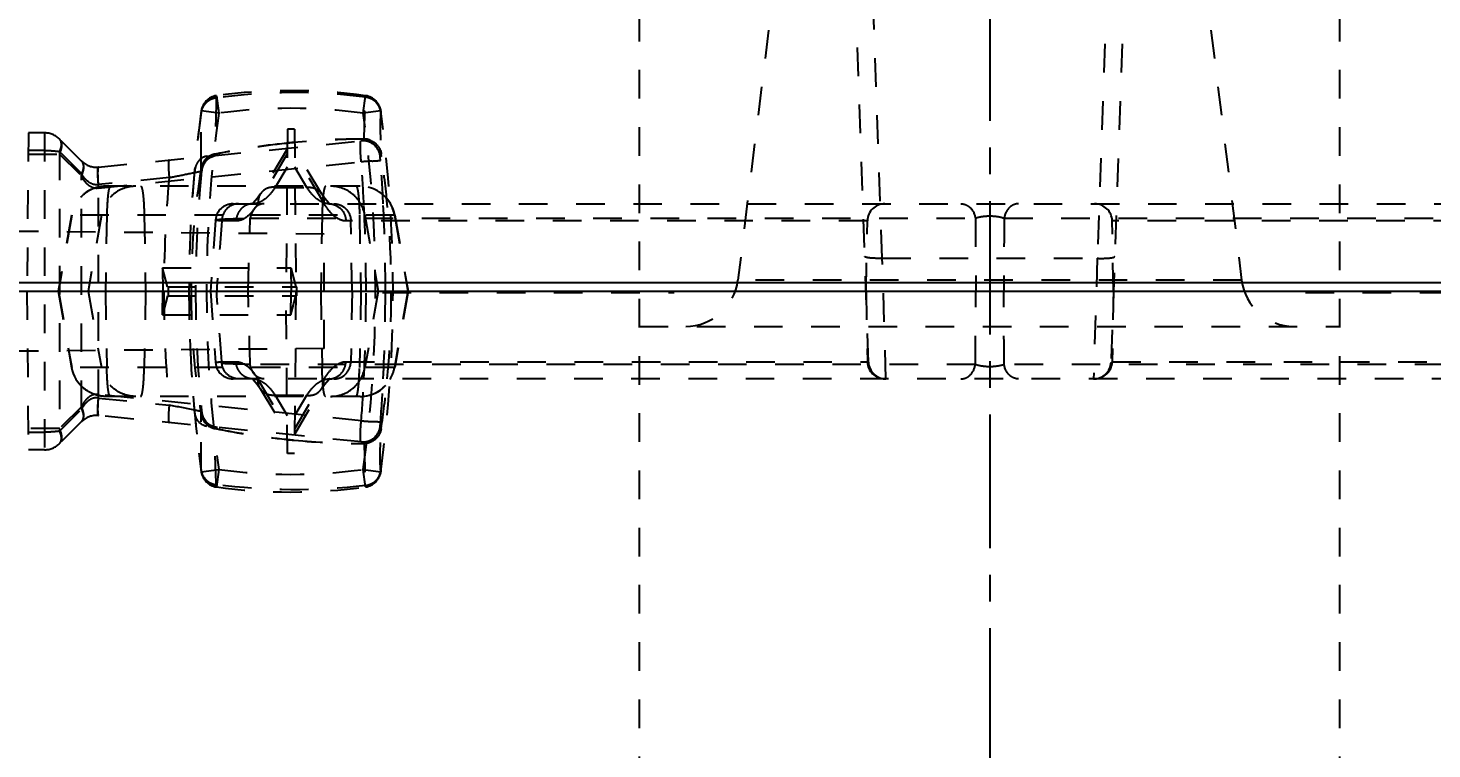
# Model space of a CAD drawing. Header units: millimetres. Extents: x 583 to 1942, y -5112 to 253.
# Drawn here: x 1186.9 to 1267.1, y -4784.4 to -4743.2 of the extents above; entities that cross this region are included whole.
import ezdxf

# ---------------------------------------------------------------- set-up
doc = ezdxf.new("R2010")
doc.units = ezdxf.units.MM
doc.header["$LTSCALE"] = 16.335
doc.header["$PDMODE"] = 3
doc.header["$PDSIZE"] = 0.3125
doc.linetypes.add('CENTER', pattern=[0.6, 0.375, -0.075, 0.075, -0.075])
doc.linetypes.add('HIDDEN', pattern=[0.2, 0.1, -0.1])
doc.layers.get('0').update_dxf_attribs({"linetype": 'CONTINUOUS'})
doc.layers.get('Defpoints').update_dxf_attribs({"linetype": 'CONTINUOUS'})
doc.layers.add('DEFAULT_2', color=8, linetype='HIDDEN')
doc.layers.add('epin', color=13, linetype='CONTINUOUS', lineweight=9)
doc.styles.get("Standard").update_dxf_attribs({"font": 'txt', "width": 0.8})
doc.dimstyles.new('副本 11', dxfattribs={"dimtxt": 2.5, "dimasz": 2.5, "dimexe": 1.25, "dimexo": 0.625, "dimtad": 1, "dimdsep": 46, "dimtxsty": 'Standard', "dimcen": 2.5, "dimadec": 0, "dimazin": 0, "dimtfac": 1, "dimtmove": 0, "dimatfit": 3, "dimfxl": 0, "dimarcsym": 0})

# ---------------------------------------------------------------- blocks, each defined once
blk = doc.blocks.new('*D462')
at = {"layer": 'Defpoints', "color": 0}
for p in [(1041.821, -4667.766), (1348.821, -4667.766), (1441.821, -4667.766), (1383.029, -4701.579), (1429.297, -4857.358)]:
    blk.add_point(p, dxfattribs=at)
at = {"layer": 'epin', "color": 4, "lineweight": -2}
blk.add_arc((1348.821, -4667.766), 48.098, 298.95879, 354.04121, dxfattribs=at)
at = {"layer": 'epin', "color": 4}
for points in [[(1395.827, -4672.716), (1397.491, -4672.803), (1396.919, -4667.766)], [(1372.474, -4710.6), (1371.744, -4709.102), (1367.614, -4712.041)]]:
    blk.add_solid(points, dxfattribs=at)
at = {"layer": 'epin', "color": 6, "insert": (1387.095, -4692.551), "char_height": 5, "attachment_point": 5, "rotation": 57.07554}
blk.add_mtext('67°', dxfattribs=at)
blk = doc.blocks.new('*D465')
at = {"layer": 'Defpoints', "color": 0}
for p in [(1041.821, -4667.766), (1134.821, -4667.766), (1441.821, -4667.766), (1100.613, -4701.579), (1054.344, -4857.358)]:
    blk.add_point(p, dxfattribs=at)
at = {"layer": 'epin', "color": 4, "lineweight": -2}
blk.add_arc((1134.821, -4667.766), 48.098, 185.95879, 241.04121, dxfattribs=at)
at = {"layer": 'epin', "color": 4}
for points in [[(1086.15, -4672.803), (1087.814, -4672.716), (1086.722, -4667.766)], [(1111.897, -4709.102), (1111.167, -4710.6), (1116.027, -4712.041)]]:
    blk.add_solid(points, dxfattribs=at)
at = {"layer": 'epin', "color": 6, "insert": (1096.546, -4692.551), "char_height": 5, "attachment_point": 5, "rotation": 302.92446}
blk.add_mtext('67°', dxfattribs=at)

msp = doc.modelspace()

# ---------------------------------------------------------------- linework, layer by layer
at = {"color": 1, "linetype": 'CENTER', "ltscale": 1.243955}
msp.add_line((1241.821, -4667.766), (1241.821, -4858.266), dxfattribs=at)
at = {"color": 7, "linetype": 'Continuous'}
for p, q in [((1041.821, -4757.766), (1441.821, -4757.766)), ((1041.821, -4758.266), (1441.821, -4758.266))]:
    msp.add_line(p, q, dxfattribs=at)
at = {"layer": 'DEFAULT_2', "color": 8, "linetype": 'HIDDEN'}
for p, q in [((1235.681, -4756.38), (1233.999, -4708.227)), ((1249.642, -4708.227), (1247.961, -4756.38)), ((1233.166, -4710.925), (1227.431, -4757.632)), ((1234.892, -4762.301), (1233.118, -4711.495)), ((1250.524, -4711.495), (1248.75, -4762.301)), ((1250.476, -4710.925), (1256.211, -4757.632)), ((1221.821, -4796.266), (1221.821, -4715.266)), ((1261.821, -4796.266), (1261.821, -4715.266)), ((1197.639, -4747.099), (1197.775, -4748.095)), ((1206.032, -4748.095), (1206.167, -4747.099)), ((1196.766, -4750.815), (1196.772, -4748.031)), ((1197.775, -4748.095), (1196.779, -4747.958)), ((1207.027, -4747.958), (1206.032, -4748.095)), ((1186.9, -4749.221), (1186.821, -4758.266)), ((1187.829, -4749.221), (1186.9, -4749.221)), ((1187.829, -4749.221), (1187.829, -4767.311)), ((1201.703, -4749.002), (1201.622, -4758.266)), ((1202.103, -4749.002), (1201.703, -4749.002)), ((1202.103, -4749.002), (1202.184, -4758.266)), ((1189.934, -4750.827), (1188.681, -4749.575)), ((1190.907, -4751.174), (1205.922, -4749.673)), ((1201.629, -4749.811), (1201.664, -4749.808)), ((1201.664, -4749.817), (1201.63, -4749.821)), ((1205.922, -4749.673), (1206.053, -4749.571)), ((1206.053, -4749.571), (1206.056, -4749.568)), ((1186.889, -4750.427), (1188.681, -4750.427)), ((1187.829, -4750.226), (1186.891, -4750.226)), ((1188.681, -4750.285), (1188.681, -4766.247)), ((1189.934, -4751.538), (1188.681, -4750.285)), ((1188.681, -4750.427), (1189.934, -4751.68)), ((1196.767, -4751.249), (1196.766, -4750.815)), ((1197.582, -4750.505), (1197.378, -4750.527)), ((1197.562, -4750.429), (1197.564, -4750.437)), ((1197.564, -4750.437), (1197.651, -4750.473)), ((1197.646, -4750.498), (1197.582, -4750.505)), ((1197.663, -4750.496), (1197.646, -4750.498)), ((1197.651, -4750.473), (1197.696, -4750.492)), ((1197.66, -4750.497), (1197.663, -4750.496)), ((1197.663, -4750.496), (1197.663, -4750.496)), ((1201.691, -4750.425), (1200.035, -4753.218)), ((1201.694, -4750.106), (1200.141, -4752.726)), ((1203.666, -4752.726), (1202.113, -4750.106)), ((1203.771, -4753.218), (1202.116, -4750.425)), ((1207.019, -4750.799), (1207.004, -4750.598)), ((1207.011, -4750.591), (1207.004, -4750.598)), ((1207.023, -4750.577), (1207.011, -4750.591)), ((1207.023, -4750.577), (1207.054, -4750.429)), ((1207.044, -4750.225), (1207.055, -4750.425)), ((1207.055, -4750.425), (1207.054, -4750.429)), ((1207.076, -4750.571), (1207.055, -4750.425)), ((1189.934, -4764.995), (1189.934, -4751.538)), ((1190.907, -4752.374), (1205.917, -4750.873)), ((1196.767, -4751.254), (1196.767, -4751.249)), ((1196.767, -4751.259), (1196.767, -4751.254)), ((1196.799, -4751.391), (1196.768, -4751.259)), ((1201.684, -4751.176), (1201.001, -4752.329)), ((1202.806, -4752.329), (1202.122, -4751.176)), ((1194.943, -4751.771), (1190.907, -4752.174)), ((1190.907, -4764.358), (1190.907, -4752.174)), ((1205.857, -4752.266), (1191.34, -4752.266)), ((1201.001, -4752.329), (1202.806, -4752.329)), ((1189.37, -4753.919), (1188.603, -4758.266)), ((1189.381, -4753.919), (1188.618, -4758.266)), ((1207.828, -4753.919), (1189.37, -4753.919)), ((1191.073, -4753.919), (1190.31, -4758.266)), ((1191.381, -4753.919), (1191.305, -4758.266)), ((1193.517, -4753.919), (1193.593, -4758.266)), ((1198.592, -4753.266), (1285.05, -4753.266)), ((1199.737, -4753.266), (1199.724, -4753.266)), ((1203.68, -4753.919), (1203.604, -4758.266)), ((1204.07, -4753.266), (1204.082, -4753.266)), ((1204.082, -4753.266), (1204.1, -4753.268)), ((1205.816, -4753.919), (1205.893, -4758.266)), ((1206.125, -4753.919), (1206.888, -4758.266)), ((1207.816, -4753.919), (1208.579, -4758.266)), ((1207.828, -4753.919), (1208.594, -4758.266)), ((1203.805, -4755), (1167.625, -4754.684)), ((1197.594, -4754.195), (1197.303, -4758.266)), ((1198.771, -4754.249), (1197.945, -4754.249)), ((1199.569, -4754.093), (1240.999, -4754.093)), ((1234.829, -4754.249), (1205.036, -4754.249)), ((1205.391, -4758.266), (1205.324, -4754.249)), ((1234.759, -4758.266), (1234.829, -4754.249)), ((1242.642, -4754.093), (1284.073, -4754.093)), ((1248.882, -4758.266), (1248.812, -4754.249)), ((1278.606, -4754.249), (1248.812, -4754.249)), ((1203.805, -4761.533), (1203.805, -4755)), ((1235.681, -4756.38), (1247.961, -4756.38)), ((1235.891, -4763.266), (1235.681, -4756.38)), ((1247.961, -4756.38), (1247.75, -4763.266)), ((1194.565, -4756.929), (1194.589, -4758.266)), ((1194.857, -4758.016), (1194.565, -4756.929)), ((1194.565, -4756.929), (1201.889, -4756.929)), ((1201.889, -4756.929), (1201.912, -4758.266)), ((1201.889, -4756.929), (1202.181, -4758.016)), ((1194.857, -4758.016), (1202.211, -4758.016)), ((1194.887, -4758.016), (1194.887, -4758.516)), ((1202.211, -4758.016), (1202.211, -4758.516)), ((1256.211, -4757.632), (1227.431, -4757.632)), ((1186.821, -4758.266), (1186.9, -4767.311)), ((1188.603, -4758.266), (1189.37, -4762.614)), ((1188.618, -4758.266), (1189.381, -4762.614)), ((1190.31, -4758.266), (1191.073, -4762.614)), ((1191.305, -4758.266), (1191.381, -4762.614)), ((1193.593, -4758.266), (1193.517, -4762.614)), ((1194.565, -4759.604), (1194.589, -4758.266)), ((1194.857, -4758.516), (1194.565, -4759.604)), ((1194.857, -4758.516), (1202.211, -4758.516)), ((1197.303, -4758.266), (1197.594, -4762.338)), ((1201.703, -4767.531), (1201.622, -4758.266)), ((1201.889, -4759.604), (1201.912, -4758.266)), ((1201.889, -4759.604), (1202.181, -4758.516)), ((1202.184, -4758.266), (1202.103, -4767.531)), ((1203.604, -4758.266), (1203.68, -4762.614)), ((1205.391, -4758.266), (1205.324, -4762.284)), ((1205.893, -4758.266), (1205.816, -4762.614)), ((1206.888, -4758.266), (1206.125, -4762.614)), ((1207.126, -4758.326), (1223.789, -4758.326)), ((1208.579, -4758.266), (1207.816, -4762.614)), ((1208.594, -4758.266), (1207.828, -4762.614)), ((1234.759, -4758.266), (1234.829, -4762.284)), ((1248.882, -4758.266), (1248.812, -4762.284)), ((1259.853, -4758.326), (1276.515, -4758.326)), ((1194.565, -4759.604), (1201.889, -4759.604)), ((1221.821, -4760.266), (1261.821, -4760.266)), ((1203.805, -4761.533), (1167.625, -4761.848)), ((1207.828, -4762.614), (1189.37, -4762.614)), ((1197.945, -4762.284), (1198.771, -4762.284)), ((1240.999, -4762.44), (1199.569, -4762.44)), ((1205.036, -4762.284), (1234.829, -4762.284)), ((1284.073, -4762.44), (1242.642, -4762.44)), ((1248.812, -4762.284), (1278.606, -4762.284)), ((1285.05, -4763.266), (1198.591, -4763.266)), ((1199.724, -4763.266), (1199.707, -4763.264)), ((1199.737, -4763.266), (1199.724, -4763.266)), ((1200.035, -4763.314), (1201.691, -4766.108)), ((1202.116, -4766.108), (1203.771, -4763.314)), ((1204.07, -4763.266), (1204.082, -4763.266)), ((1204.115, -4763.261), (1204.082, -4763.266)), ((1204.108, -4763.267), (1204.115, -4763.261)), ((1205.917, -4765.659), (1190.907, -4764.158)), ((1190.907, -4764.358), (1194.943, -4764.762)), ((1205.857, -4764.266), (1191.341, -4764.266)), ((1200.141, -4763.807), (1201.694, -4766.427)), ((1201.001, -4764.203), (1201.684, -4765.356)), ((1201.001, -4764.203), (1202.806, -4764.203)), ((1202.113, -4766.427), (1203.666, -4763.807)), ((1202.122, -4765.356), (1202.806, -4764.203)), ((1189.934, -4764.853), (1188.681, -4766.105)), ((1188.681, -4766.247), (1189.934, -4764.995)), ((1196.766, -4765.718), (1196.767, -4765.284)), ((1196.767, -4765.284), (1196.767, -4765.274)), ((1196.768, -4765.274), (1196.799, -4765.142)), ((1196.811, -4765.222), (1196.799, -4765.141)), ((1196.844, -4765.352), (1196.811, -4765.222)), ((1189.934, -4765.705), (1188.681, -4766.958)), ((1205.923, -4766.86), (1190.907, -4765.358)), ((1196.772, -4768.502), (1196.766, -4765.718)), ((1197.032, -4765.69), (1196.956, -4765.588)), ((1197.476, -4766.016), (1197.601, -4766.029)), ((1197.564, -4766.096), (1197.651, -4766.059)), ((1197.651, -4766.059), (1197.696, -4766.04)), ((1207.004, -4765.934), (1207.014, -4765.81)), ((1207.004, -4765.934), (1207.017, -4765.948)), ((1207.014, -4765.81), (1207.019, -4765.734)), ((1207.017, -4765.948), (1207.023, -4765.955)), ((1207.054, -4766.104), (1207.023, -4765.955)), ((1207.055, -4766.107), (1207.076, -4765.961)), ((1188.681, -4766.105), (1186.889, -4766.105)), ((1186.891, -4766.306), (1187.829, -4766.306)), ((1201.664, -4766.716), (1201.629, -4766.712)), ((1201.664, -4766.725), (1201.629, -4766.722)), ((1206.053, -4766.962), (1205.923, -4766.86)), ((1207.044, -4766.308), (1207.055, -4766.107)), ((1207.055, -4766.107), (1207.054, -4766.104)), ((1187.829, -4767.311), (1186.9, -4767.311)), ((1202.103, -4767.531), (1201.703, -4767.531)), ((1196.779, -4768.574), (1197.775, -4768.438)), ((1197.775, -4768.438), (1197.639, -4769.433)), ((1206.167, -4769.433), (1206.032, -4768.438)), ((1206.032, -4768.438), (1207.027, -4768.574)), ((1207.032, -4768.537), (1207.032, -4768.529))]:
    msp.add_line(p, q, dxfattribs=at)
for points in [[(1197.007, -4750.873), (1197.089, -4750.78), (1197.18, -4750.7), (1197.276, -4750.634)], [(1197.276, -4750.634), (1197.376, -4750.58), (1197.478, -4750.54), (1197.575, -4750.512)], [(1197.575, -4750.512), (1197.64, -4750.5), (1197.66, -4750.497)], [(1196.799, -4751.391), (1196.805, -4751.346), (1196.833, -4751.215), (1196.877, -4751.092), (1196.936, -4750.977), (1197.007, -4750.873)], [(1200.14, -4752.728), (1199.992, -4752.955), (1199.745, -4753.233), (1199.699, -4753.266)], [(1204.1, -4753.268), (1204.111, -4753.271), (1204.07, -4753.239), (1203.829, -4752.974), (1203.667, -4752.728)], [(1199.699, -4753.266), (1199.692, -4753.271), (1199.724, -4753.266)], [(1199.707, -4763.264), (1199.695, -4763.262), (1199.737, -4763.294), (1199.978, -4763.558), (1200.14, -4763.805)], [(1203.667, -4763.805), (1203.814, -4763.578), (1204.062, -4763.3), (1204.108, -4763.267)], [(1196.956, -4765.588), (1196.893, -4765.475), (1196.844, -4765.352)], [(1197.653, -4766.035), (1197.607, -4766.027), (1197.514, -4766.005), (1197.412, -4765.968), (1197.311, -4765.919), (1197.212, -4765.857), (1197.118, -4765.78), (1197.032, -4765.69)], [(1197.601, -4766.029), (1197.647, -4766.034), (1197.659, -4766.036)], [(1197.662, -4766.036), (1197.663, -4766.036), (1197.653, -4766.035)]]:
    msp.add_lwpolyline(points, dxfattribs=at)
for centre, radius, start, end in [((1201.903, -4778.404), 31.594, 82.24341, 97.75659), ((1197.775, -4748.095), 1.005, 97.76756, 172.17409), ((1202.086, -4778.734), 31.817, 82.63602, 98.03845), ((1206.032, -4748.095), 1.005, 7.82589, 82.23244), ((1271.773, -4758.266), 75.698, 172.17344, 187.82653), ((1271.498, -4758.256), 75.422, 172.20798, 180.00749), ((1197.628, -4748.164), 0.867, 166.5384, 171.09891), ((1271.771, -4758.266), 75.697, 172.17328, 172.2146), ((1197.58, -4748.123), 0.815, 168.44073, 172.19378), ((1271.773, -4758.266), 74.693, 172.17343, 187.82654), ((1201.903, -4778.404), 30.589, 82.24393, 97.75609), ((1132.034, -4758.266), 74.693, 352.17343, 7.82654), ((1132.036, -4758.266), 75.697, 352.17328, 7.82672), ((1187.829, -4750.427), 1.206, 45, 90), ((1206.323, -4794.42), 44.855, 96.00673, 101.26295), ((1206.442, -4795.293), 45.726, 96.04077, 101.19534), ((1206.302, -4794.242), 44.676, 95.46239, 95.95998), ((1206.424, -4795.135), 45.567, 95.50798, 95.99564), ((1206.266, -4793.829), 44.261, 90.27208, 95.46706), ((1206.378, -4794.53), 44.96, 90.41374, 95.52335), ((1206.002, -4750.675), 1.005, 4.37778, 95.71134), ((1206.012, -4750.674), 1.005, 95.90059, 96.28539), ((1206.022, -4750.673), 1.005, 5.45271, 95.71138), ((1190.787, -4749.974), 1.206, 225, 275.71059), ((1197.759, -4751.422), 1.004, 101.18579, 170.61569), ((1187.64, -4656.3), 94.728, 275.733, 275.92789), ((1215.35, -4876.517), 125.997, 94.0078, 94.29333), ((1106.618, -4758.253), 100.678, 2.83937, 4.24583), ((1154.537, -4758.246), 53.097, 5.38406, 8.31045), ((1239.125, -4758.265), 42.933, 170.60776, 180.00153), ((1265.291, -4758.269), 68.836, 174.26581, 179.99775), ((1106.248, -4758.27), 99.943, 2.87001, 4.24403), ((1191.34, -4754.266), 2, 90, 170), ((1267.382, -4758.268), 72.735, 174.87462, 179.99857), ((1204.166, -4754.251), 1.984, 49.86054, 89.9825), ((1205.855, -4754.255), 1.989, 29.80913, 89.94369), ((1205.858, -4754.266), 2, 10, 90), ((1195.961, -4750.804), 4.736, 328.58824, 329.34786), ((1207.843, -4750.805), 4.733, 210.65209, 211.42228), ((1204.146, -4754.27), 2.011, 29.93307, 49.78633), ((1198.591, -4754.266), 1, 90, 175.88313), ((1204.132, -4754.271), 2.023, 10.03122, 29.7859), ((1106.296, -4758.266), 99.895, 0.00006, 2.8695), ((1106.343, -4758.267), 100.954, 0.00038, 2.83972), ((1154.299, -4758.266), 53.335, 354.61786, 5.38193), ((1205.824, -4754.271), 2.023, 10.03122, 29.7859), ((1235.829, -4754.266), 1, 90, 179), ((1247.812, -4754.266), 1, 1, 90), ((-712.219, -4702.936), 1912.472, 358.342122, 358.467209), ((1224.453, -4757.266), 3, 270, 353), ((1259.188, -4757.266), 3, 187, 270), ((1267.381, -4758.265), 72.735, 180.00138, 185.12539), ((1271.502, -4758.276), 75.426, 179.99275, 187.79183), ((1239.125, -4758.267), 42.933, 179.99847, 189.39224), ((1265.286, -4758.264), 68.831, 180.002, 185.73436), ((-712.219, -4813.597), 1912.472, 1.532791, 1.657878), ((1106.298, -4758.266), 99.893, 357.13048, 359.99998), ((1106.342, -4758.266), 100.954, 357.16032, 359.99963), ((1191.34, -4762.266), 2, 190, 270), ((1198.591, -4762.266), 1, 184.1169, 270), ((1205.858, -4762.266), 2, 270, 350), ((1204.132, -4762.261), 2.023, 330.2141, 349.96878), ((1235.829, -4762.266), 1, 181, 270), ((1235.891, -4762.266), 1, 182, 270), ((1247.75, -4762.266), 1, 270, 358), ((1247.812, -4762.266), 1, 270, 359), ((1195.964, -4765.727), 4.733, 30.65209, 31.42228), ((1207.846, -4765.729), 4.736, 148.58824, 149.34786), ((1204.146, -4762.263), 2.011, 310.21367, 330.06693), ((1205.855, -4762.278), 1.988, 270.05447, 329.33627), ((1106.243, -4758.263), 99.948, 355.75598, 357.12994), ((1106.619, -4758.28), 100.676, 355.75419, 357.16066), ((1154.53, -4758.286), 53.104, 351.68974, 354.61576), ((1204.166, -4762.282), 1.984, 270.0175, 310.13946), ((1170.701, -4890.325), 127.881, 78.40852, 79.07243), ((1197.759, -4765.11), 1.004, 189.3843, 258.81419), ((1190.787, -4766.558), 1.206, 84.28941, 135), ((1197.76, -4765.079), 0.95, 216.1836, 231.78686), ((1188.094, -4855.849), 90.322, 84.07228, 84.23279), ((1206.002, -4765.858), 1.005, 264.28866, 355.62222), ((1214.516, -4651.487), 114.495, 265.69271, 266.02119), ((1206.022, -4765.86), 1.005, 264.3023, 354.54729), ((1206.338, -4722.027), 44.942, 258.73912, 263.98542), ((1206.438, -4721.278), 45.688, 258.79959, 263.95812), ((1206.414, -4721.483), 45.482, 264.0056, 264.53128), ((1206.298, -4722.371), 44.595, 264.03551, 264.57172), ((1206.384, -4721.847), 45.116, 264.52507, 269.5798), ((1206.254, -4722.914), 44.051, 264.56193, 269.74338), ((1187.829, -4766.105), 1.206, 270, 315), ((1201.903, -4738.128), 30.589, 262.24393, 277.75609), ((1205.98, -4768.35), 1.066, 348.15756, 353.10911), ((1271.771, -4758.266), 75.697, 187.78538, 187.82672), ((1197.775, -4768.438), 1.005, 187.82592, 262.23245), ((1206.032, -4768.438), 1.005, 277.76756, 352.17411), ((1198.14, -4769.321), 0.503, 177.98755, 180.84642), ((1201.903, -4738.129), 31.594, 262.24341, 277.75659)]:
    msp.add_arc(centre, radius, start, end, dxfattribs=at)
for points, knots in [([(1197.063, -4747.461), (1197.026, -4747.495), (1196.896, -4747.637), (1196.81, -4747.82), (1196.781, -4747.96)], [0, 0, 0, 0, 0.258912, 1, 1, 1, 1]), ([(1197.066, -4747.49), (1197.031, -4747.522), (1196.904, -4747.657), (1196.817, -4747.828), (1196.785, -4747.962)], [0, 0, 0, 0, 0.256523, 1, 1, 1, 1]), ([(1197.637, -4747.204), (1197.611, -4747.207), (1197.504, -4747.224), (1197.401, -4747.257), (1197.326, -4747.29)], [0, 0, 0, 0, 0.243111, 1, 1, 1, 1]), ([(1197.637, -4747.23), (1197.625, -4747.673), (1197.606, -4748.445), (1197.578, -4749.424), (1197.57, -4750.047), (1197.557, -4750.342), (1197.562, -4750.429)], [0, 0, 0, 0, 0.416258, 0.723235, 0.918592, 1, 1, 1, 1]), ([(1197.637, -4747.204), (1197.637, -4747.189), (1197.638, -4747.164), (1197.636, -4747.128), (1197.641, -4747.113), (1197.637, -4747.1), (1197.639, -4747.099)], [0, 0, 0, 0, 0.434537, 0.747379, 0.936254, 1, 1, 1, 1]), ([(1206.056, -4749.568), (1206.061, -4749.567), (1206.067, -4749.549), (1206.073, -4749.519), (1206.079, -4749.468), (1206.086, -4749.366), (1206.093, -4749.19), (1206.1, -4748.926), (1206.11, -4748.59), (1206.122, -4748.182), (1206.14, -4747.704), (1206.155, -4747.362), (1206.164, -4747.179)], [0, 0, 0, 0, 0.006264, 0.019607, 0.040542, 0.069143, 0.1493, 0.259843, 0.400456, 0.570876, 0.770837, 1, 1, 1, 1]), ([(1206.102, -4747.158), (1206.158, -4747.161), (1206.389, -4747.194), (1206.61, -4747.306), (1206.739, -4747.427)], [0, 0, 0, 0, 0.239753, 1, 1, 1, 1]), ([(1206.167, -4747.099), (1206.166, -4747.099), (1206.168, -4747.11), (1206.165, -4747.121), (1206.165, -4747.148), (1206.164, -4747.168), (1206.164, -4747.179)], [0, 0, 0, 0, 0.062658, 0.250772, 0.56399, 1, 1, 1, 1]), ([(1206.739, -4747.427), (1206.783, -4747.469), (1206.935, -4747.643), (1207.025, -4747.872), (1207.037, -4748.042)], [0, 0, 0, 0, 0.26173, 1, 1, 1, 1]), ([(1207.038, -4748.055), (1207.032, -4748.002), (1206.988, -4747.779), (1206.868, -4747.569), (1206.742, -4747.45)], [0, 0, 0, 0, 0.237831, 1, 1, 1, 1]), ([(1196.772, -4748.012), (1196.772, -4748.015), (1196.771, -4748.02), (1196.772, -4748.025), (1196.772, -4748.028)], [0, 0, 0, 0, 0.484379, 1, 1, 1, 1]), ([(1207.032, -4748.001), (1206.995, -4748.406), (1206.995, -4749.149), (1207.025, -4749.89), (1207.044, -4750.225)], [0, 0, 0, 0, 0.547372, 1, 1, 1, 1]), ([(1188.681, -4750.285), (1188.713, -4750.222), (1188.764, -4750.092), (1188.812, -4749.849), (1188.76, -4749.653), (1188.681, -4749.575)], [0, 0, 0, 0, 0.285472, 0.554626, 1, 1, 1, 1]), ([(1188.681, -4750.427), (1188.722, -4750.346), (1188.786, -4750.186), (1188.824, -4749.947), (1188.795, -4749.734), (1188.725, -4749.618), (1188.681, -4749.575)], [0, 0, 0, 0, 0.302011, 0.567169, 0.795658, 1, 1, 1, 1]), ([(1205.917, -4750.873), (1205.903, -4750.721), (1205.885, -4750.5), (1205.87, -4750.219), (1205.865, -4750.04), (1205.865, -4749.894), (1205.871, -4749.78), (1205.879, -4749.717), (1205.892, -4749.676), (1205.902, -4749.675)], [0, 0, 0, 0, 0.37952, 0.550755, 0.700898, 0.824451, 0.916831, 0.975105, 1, 1, 1, 1]), ([(1187.829, -4750.226), (1187.907, -4750.226), (1188.192, -4750.232), (1188.478, -4750.251), (1188.681, -4750.285)], [0, 0, 0, 0, 0.275647, 1, 1, 1, 1]), ([(1189.934, -4750.827), (1190.012, -4750.906), (1190.064, -4751.101), (1190.017, -4751.345), (1189.966, -4751.474), (1189.934, -4751.538)], [0, 0, 0, 0, 0.445394, 0.714544, 1, 1, 1, 1]), ([(1189.934, -4751.68), (1189.976, -4751.596), (1190.04, -4751.429), (1190.089, -4751.134), (1190.021, -4750.914), (1189.934, -4750.827)], [0, 0, 0, 0, 0.314533, 0.589162, 1, 1, 1, 1]), ([(1194.943, -4750.771), (1194.935, -4750.772), (1194.921, -4750.805), (1194.912, -4750.858), (1194.904, -4750.953), (1194.901, -4751.136), (1194.913, -4751.414), (1194.931, -4751.648), (1194.943, -4751.771)], [0, 0, 0, 0, 0.025843, 0.083826, 0.175797, 0.301195, 0.633863, 1, 1, 1, 1]), ([(1197.102, -4750.555), (1196.911, -4750.574), (1196.618, -4750.763), (1196.44, -4751.144), (1196.399, -4751.369), (1196.397, -4751.481)], [0, 0, 0, 0, 0.460832, 0.729804, 1, 1, 1, 1]), ([(1197.041, -4750.71), (1197.005, -4750.747), (1196.875, -4750.904), (1196.792, -4751.1), (1196.767, -4751.249)], [0, 0, 0, 0, 0.25595, 1, 1, 1, 1]), ([(1197.198, -4750.688), (1197.16, -4750.715), (1197.021, -4750.833), (1196.919, -4750.992), (1196.868, -4751.119)], [0, 0, 0, 0, 0.252976, 1, 1, 1, 1]), ([(1197.562, -4750.429), (1197.515, -4750.438), (1197.323, -4750.492), (1197.147, -4750.602), (1197.041, -4750.71)], [0, 0, 0, 0, 0.240941, 1, 1, 1, 1]), ([(1197.696, -4750.492), (1197.653, -4750.497), (1197.476, -4750.528), (1197.307, -4750.607), (1197.198, -4750.688)], [0, 0, 0, 0, 0.240409, 1, 1, 1, 1]), ([(1197.696, -4750.492), (1197.691, -4750.496), (1197.665, -4750.492), (1197.617, -4750.504), (1197.531, -4750.51), (1197.463, -4750.518), (1197.423, -4750.522)], [0, 0, 0, 0, 0.063218, 0.24983, 0.563751, 1, 1, 1, 1]), ([(1206.543, -4750.828), (1206.612, -4750.823), (1206.709, -4750.816), (1206.828, -4750.809), (1206.897, -4750.804), (1206.949, -4750.802), (1206.988, -4750.798), (1207.005, -4750.801), (1207.019, -4750.797), (1207.019, -4750.799)], [0, 0, 0, 0, 0.432829, 0.609108, 0.754211, 0.865328, 0.941651, 0.985616, 1, 1, 1, 1]), ([(1190.907, -4752.174), (1190.809, -4752.192), (1190.599, -4752.177), (1190.226, -4751.986), (1190.034, -4751.722), (1189.934, -4751.538)], [0, 0, 0, 0, 0.242333, 0.490823, 1, 1, 1, 1]), ([(1190.907, -4751.174), (1190.897, -4751.175), (1190.88, -4751.215), (1190.869, -4751.278), (1190.859, -4751.392), (1190.856, -4751.612), (1190.87, -4751.946), (1190.892, -4752.227), (1190.907, -4752.374)], [0, 0, 0, 0, 0.025763, 0.083564, 0.175329, 0.300576, 0.633317, 1, 1, 1, 1]), ([(1190.907, -4752.174), (1190.895, -4752.052), (1190.877, -4751.818), (1190.864, -4751.54), (1190.867, -4751.357), (1190.876, -4751.261), (1190.885, -4751.208), (1190.898, -4751.175), (1190.907, -4751.174)], [0, 0, 0, 0, 0.365591, 0.698184, 0.823731, 0.91591, 0.974076, 1, 1, 1, 1]), ([(1194.943, -4751.771), (1195.083, -4751.744), (1195.568, -4751.649), (1196.052, -4751.552), (1196.397, -4751.481)], [0, 0, 0, 0, 0.287432, 1, 1, 1, 1]), ([(1196.397, -4751.481), (1196.454, -4751.47), (1196.534, -4751.453), (1196.633, -4751.431), (1196.691, -4751.419), (1196.735, -4751.408), (1196.77, -4751.401), (1196.785, -4751.394), (1196.799, -4751.394), (1196.799, -4751.391)], [0, 0, 0, 0, 0.425005, 0.596158, 0.738455, 0.850931, 0.932626, 0.982592, 1, 1, 1, 1]), ([(1196.868, -4751.119), (1196.859, -4751.141), (1196.827, -4751.229), (1196.806, -4751.322), (1196.799, -4751.391)], [0, 0, 0, 0, 0.257908, 1, 1, 1, 1]), ([(1191.341, -4752.266), (1191.11, -4752.266), (1190.645, -4752.348), (1190.035, -4752.703), (1189.582, -4753.246), (1189.421, -4753.691), (1189.381, -4753.919)], [0, 0, 0, 0, 0.249493, 0.49926, 0.749446, 1, 1, 1, 1]), ([(1190.907, -4752.374), (1190.799, -4752.399), (1190.567, -4752.375), (1190.291, -4752.194), (1190.085, -4751.952), (1189.98, -4751.772), (1189.934, -4751.68)], [0, 0, 0, 0, 0.259645, 0.512895, 0.758687, 1, 1, 1, 1]), ([(1193.032, -4752.266), (1192.802, -4752.266), (1192.337, -4752.348), (1191.727, -4752.703), (1191.273, -4753.246), (1191.113, -4753.691), (1191.073, -4753.919)], [0, 0, 0, 0, 0.249493, 0.49926, 0.749446, 1, 1, 1, 1]), ([(1191.577, -4752.266), (1191.562, -4752.266), (1191.529, -4752.314), (1191.504, -4752.402), (1191.472, -4752.552), (1191.457, -4752.667), (1191.449, -4752.734)], [0, 0, 0, 0, 0.092999, 0.287411, 0.592069, 1, 1, 1, 1]), ([(1193.321, -4752.266), (1193.337, -4752.266), (1193.37, -4752.314), (1193.394, -4752.402), (1193.426, -4752.552), (1193.465, -4752.843), (1193.5, -4753.306), (1193.513, -4753.701), (1193.517, -4753.919)], [0, 0, 0, 0, 0.027362, 0.084561, 0.174196, 0.294215, 0.611675, 1, 1, 1, 1]), ([(1201.001, -4752.329), (1200.908, -4752.472), (1200.722, -4752.725), (1200.406, -4753.029), (1200.078, -4753.221), (1199.846, -4753.266), (1199.737, -4753.266)], [0, 0, 0, 0, 0.312102, 0.575784, 0.799818, 1, 1, 1, 1]), ([(1201.001, -4752.329), (1200.832, -4752.312), (1200.488, -4752.356), (1200.222, -4752.589), (1200.141, -4752.726)], [0, 0, 0, 0, 0.515681, 1, 1, 1, 1]), ([(1202.806, -4752.329), (1202.974, -4752.312), (1203.319, -4752.356), (1203.585, -4752.589), (1203.666, -4752.726)], [0, 0, 0, 0, 0.515681, 1, 1, 1, 1]), ([(1204.07, -4753.266), (1203.961, -4753.266), (1203.729, -4753.221), (1203.401, -4753.029), (1203.085, -4752.725), (1202.898, -4752.472), (1202.806, -4752.329)], [0, 0, 0, 0, 0.200164, 0.424179, 0.687876, 1, 1, 1, 1]), ([(1203.876, -4752.266), (1203.861, -4752.266), (1203.828, -4752.314), (1203.803, -4752.402), (1203.771, -4752.552), (1203.756, -4752.667), (1203.748, -4752.734)], [0, 0, 0, 0, 0.092999, 0.287411, 0.592069, 1, 1, 1, 1]), ([(1205.62, -4752.266), (1205.636, -4752.266), (1205.669, -4752.314), (1205.694, -4752.402), (1205.725, -4752.552), (1205.764, -4752.843), (1205.799, -4753.306), (1205.812, -4753.701), (1205.816, -4753.919)], [0, 0, 0, 0, 0.027362, 0.084561, 0.174196, 0.294215, 0.611675, 1, 1, 1, 1]), ([(1191.449, -4752.734), (1191.44, -4752.816), (1191.402, -4753.21), (1191.387, -4753.606), (1191.381, -4753.919)], [0, 0, 0, 0, 0.20862, 1, 1, 1, 1]), ([(1200.14, -4752.728), (1200.076, -4752.836), (1200.027, -4753.006), (1200.031, -4753.175), (1200.035, -4753.218)], [0, 0, 0, 0, 0.744702, 1, 1, 1, 1]), ([(1203.667, -4752.728), (1203.731, -4752.836), (1203.78, -4753.007), (1203.776, -4753.175), (1203.771, -4753.218)], [0, 0, 0, 0, 0.744704, 1, 1, 1, 1]), ([(1203.748, -4752.734), (1203.744, -4752.773), (1203.725, -4752.95), (1203.712, -4753.128), (1203.704, -4753.266)], [0, 0, 0, 0, 0.221945, 1, 1, 1, 1]), ([(1198.911, -4753.266), (1198.726, -4753.266), (1198.343, -4753.385), (1198.096, -4753.697), (1198.024, -4753.872)], [0, 0, 0, 0, 0.495654, 1, 1, 1, 1]), ([(1199.536, -4753.879), (1199.423, -4753.989), (1199.193, -4754.171), (1198.903, -4754.249), (1198.771, -4754.249)], [0, 0, 0, 0, 0.543944, 1, 1, 1, 1]), ([(1199.731, -4753.663), (1199.715, -4753.683), (1199.653, -4753.758), (1199.587, -4753.829), (1199.536, -4753.879)], [0, 0, 0, 0, 0.261137, 1, 1, 1, 1]), ([(1200.362, -4753.266), (1200.268, -4753.266), (1200.073, -4753.311), (1199.735, -4753.559), (1199.599, -4753.877), (1199.569, -4754.093)], [0, 0, 0, 0, 0.228467, 0.470272, 1, 1, 1, 1]), ([(1200.003, -4753.272), (1199.981, -4753.308), (1199.896, -4753.442), (1199.804, -4753.572), (1199.731, -4753.663)], [0, 0, 0, 0, 0.264758, 1, 1, 1, 1]), ([(1203.704, -4753.266), (1203.701, -4753.318), (1203.69, -4753.535), (1203.683, -4753.753), (1203.68, -4753.919)], [0, 0, 0, 0, 0.237725, 1, 1, 1, 1]), ([(1204.107, -4753.7), (1204.08, -4753.669), (1203.972, -4753.532), (1203.874, -4753.387), (1203.804, -4753.273)], [0, 0, 0, 0, 0.233849, 1, 1, 1, 1]), ([(1204.082, -4753.266), (1204.266, -4753.269), (1204.643, -4753.389), (1204.886, -4753.699), (1204.957, -4753.872)], [0, 0, 0, 0, 0.495707, 1, 1, 1, 1]), ([(1205.036, -4754.249), (1204.873, -4754.249), (1204.505, -4754.123), (1204.238, -4753.858), (1204.107, -4753.7)], [0, 0, 0, 0, 0.441145, 1, 1, 1, 1]), ([(1204.724, -4753.341), (1204.896, -4753.414), (1205.206, -4753.673), (1205.32, -4754.058), (1205.324, -4754.249)], [0, 0, 0, 0, 0.495521, 1, 1, 1, 1]), ([(1240.177, -4753.266), (1240.275, -4753.266), (1240.476, -4753.31), (1240.824, -4753.556), (1240.967, -4753.876), (1240.999, -4754.093)], [0, 0, 0, 0, 0.232318, 0.475745, 1, 1, 1, 1]), ([(1240.999, -4754.093), (1241.108, -4754.045), (1241.383, -4753.98), (1241.821, -4753.949), (1242.259, -4753.981), (1242.534, -4754.045), (1242.642, -4754.093)], [0, 0, 0, 0, 0.213231, 0.500321, 0.787113, 1, 1, 1, 1]), ([(1243.464, -4753.266), (1243.367, -4753.266), (1243.166, -4753.31), (1242.817, -4753.556), (1242.674, -4753.876), (1242.642, -4754.093)], [0, 0, 0, 0, 0.232318, 0.475744, 1, 1, 1, 1]), ([(1197.945, -4754.249), (1197.894, -4754.245), (1197.808, -4754.237), (1197.691, -4754.224), (1197.636, -4754.212), (1197.593, -4754.203), (1197.594, -4754.195)], [0, 0, 0, 0, 0.431415, 0.741544, 0.929663, 1, 1, 1, 1]), ([(1197.594, -4754.195), (1197.594, -4754.191), (1197.608, -4754.184), (1197.63, -4754.178), (1197.672, -4754.171), (1197.755, -4754.16), (1197.9, -4754.148), (1198.12, -4754.135), (1198.4, -4754.123), (1198.739, -4754.112), (1199.135, -4754.101), (1199.418, -4754.096), (1199.569, -4754.093)], [0, 0, 0, 0, 0.005757, 0.018529, 0.038999, 0.06728, 0.14731, 0.258405, 0.40004, 0.571532, 0.771997, 1, 1, 1, 1]), ([(1235.681, -4756.38), (1235.554, -4756.384), (1235.318, -4756.386), (1235.042, -4756.373), (1234.861, -4756.35), (1234.778, -4756.333), (1234.728, -4756.316), (1234.7, -4756.302), (1234.682, -4756.286), (1234.681, -4756.275)], [0, 0, 0, 0, 0.373359, 0.690758, 0.81349, 0.906525, 0.941042, 0.967592, 1, 1, 1, 1]), ([(1247.961, -4756.38), (1248.088, -4756.384), (1248.323, -4756.386), (1248.6, -4756.373), (1248.78, -4756.35), (1248.864, -4756.333), (1248.914, -4756.316), (1248.942, -4756.302), (1248.96, -4756.286), (1248.96, -4756.275)], [0, 0, 0, 0, 0.373359, 0.690758, 0.81349, 0.906525, 0.941042, 0.967592, 1, 1, 1, 1]), ([(1191.341, -4764.266), (1191.11, -4764.266), (1190.645, -4764.184), (1190.035, -4763.829), (1189.582, -4763.287), (1189.421, -4762.842), (1189.381, -4762.614)], [0, 0, 0, 0, 0.249493, 0.49926, 0.749446, 1, 1, 1, 1]), ([(1193.032, -4764.266), (1192.802, -4764.266), (1192.337, -4764.184), (1191.727, -4763.829), (1191.273, -4763.287), (1191.113, -4762.842), (1191.073, -4762.614)], [0, 0, 0, 0, 0.249493, 0.49926, 0.749446, 1, 1, 1, 1]), ([(1191.449, -4763.798), (1191.44, -4763.716), (1191.402, -4763.322), (1191.387, -4762.927), (1191.381, -4762.614)], [0, 0, 0, 0, 0.20862, 1, 1, 1, 1]), ([(1193.321, -4764.266), (1193.337, -4764.266), (1193.37, -4764.218), (1193.394, -4764.131), (1193.426, -4763.981), (1193.465, -4763.69), (1193.5, -4763.226), (1193.513, -4762.831), (1193.517, -4762.614)], [0, 0, 0, 0, 0.027362, 0.084561, 0.174196, 0.294215, 0.611675, 1, 1, 1, 1]), ([(1197.594, -4762.338), (1197.593, -4762.33), (1197.636, -4762.32), (1197.691, -4762.308), (1197.808, -4762.296), (1197.894, -4762.288), (1197.945, -4762.284)], [0, 0, 0, 0, 0.07032, 0.258412, 0.568557, 1, 1, 1, 1]), ([(1199.569, -4762.44), (1199.418, -4762.437), (1199.135, -4762.431), (1198.739, -4762.421), (1198.4, -4762.409), (1198.12, -4762.397), (1197.9, -4762.384), (1197.755, -4762.372), (1197.672, -4762.362), (1197.63, -4762.355), (1197.608, -4762.349), (1197.594, -4762.342), (1197.594, -4762.338)], [0, 0, 0, 0, 0.228028, 0.428447, 0.599919, 0.741569, 0.852677, 0.932711, 0.960995, 0.981468, 0.994243, 1, 1, 1, 1]), ([(1198.911, -4763.266), (1198.726, -4763.266), (1198.343, -4763.148), (1198.096, -4762.835), (1198.024, -4762.661)], [0, 0, 0, 0, 0.495654, 1, 1, 1, 1]), ([(1198.771, -4762.284), (1198.899, -4762.284), (1199.182, -4762.358), (1199.409, -4762.532), (1199.519, -4762.638)], [0, 0, 0, 0, 0.457532, 1, 1, 1, 1]), ([(1199.519, -4762.638), (1199.534, -4762.652), (1199.598, -4762.715), (1199.657, -4762.781), (1199.7, -4762.832)], [0, 0, 0, 0, 0.239877, 1, 1, 1, 1]), ([(1200.362, -4763.266), (1200.268, -4763.266), (1200.073, -4763.222), (1199.735, -4762.973), (1199.599, -4762.656), (1199.569, -4762.44)], [0, 0, 0, 0, 0.228467, 0.470273, 1, 1, 1, 1]), ([(1199.7, -4762.832), (1199.726, -4762.864), (1199.835, -4763), (1199.933, -4763.146), (1200.002, -4763.26)], [0, 0, 0, 0, 0.233849, 1, 1, 1, 1]), ([(1203.704, -4763.266), (1203.701, -4763.215), (1203.69, -4762.997), (1203.683, -4762.78), (1203.68, -4762.614)], [0, 0, 0, 0, 0.237725, 1, 1, 1, 1]), ([(1203.804, -4763.261), (1203.826, -4763.225), (1203.91, -4763.09), (1204.003, -4762.96), (1204.076, -4762.87)], [0, 0, 0, 0, 0.264758, 1, 1, 1, 1]), ([(1204.076, -4762.87), (1204.212, -4762.702), (1204.484, -4762.42), (1204.867, -4762.284), (1205.036, -4762.284)], [0, 0, 0, 0, 0.561586, 1, 1, 1, 1]), ([(1204.082, -4763.266), (1204.266, -4763.264), (1204.643, -4763.143), (1204.886, -4762.834), (1204.957, -4762.661)], [0, 0, 0, 0, 0.495707, 1, 1, 1, 1]), ([(1204.724, -4763.192), (1204.896, -4763.119), (1205.206, -4762.859), (1205.32, -4762.475), (1205.324, -4762.284)], [0, 0, 0, 0, 0.495521, 1, 1, 1, 1]), ([(1205.62, -4764.266), (1205.636, -4764.266), (1205.669, -4764.218), (1205.694, -4764.131), (1205.725, -4763.981), (1205.764, -4763.69), (1205.799, -4763.226), (1205.812, -4762.831), (1205.816, -4762.614)], [0, 0, 0, 0, 0.027362, 0.084561, 0.174196, 0.294215, 0.611675, 1, 1, 1, 1]), ([(1240.177, -4763.266), (1240.275, -4763.266), (1240.476, -4763.222), (1240.824, -4762.977), (1240.967, -4762.657), (1240.999, -4762.44)], [0, 0, 0, 0, 0.232318, 0.475744, 1, 1, 1, 1]), ([(1242.642, -4762.44), (1242.534, -4762.488), (1242.259, -4762.552), (1241.82, -4762.584), (1241.382, -4762.552), (1241.108, -4762.488), (1240.999, -4762.44)], [0, 0, 0, 0, 0.213231, 0.500321, 0.787113, 1, 1, 1, 1]), ([(1243.464, -4763.266), (1243.367, -4763.266), (1243.166, -4763.222), (1242.817, -4762.977), (1242.674, -4762.657), (1242.642, -4762.44)], [0, 0, 0, 0, 0.232318, 0.475745, 1, 1, 1, 1]), ([(1199.737, -4763.266), (1199.846, -4763.266), (1200.078, -4763.312), (1200.406, -4763.503), (1200.722, -4763.807), (1200.908, -4764.061), (1201.001, -4764.203)], [0, 0, 0, 0, 0.200164, 0.424179, 0.687876, 1, 1, 1, 1]), ([(1200.14, -4763.805), (1200.076, -4763.697), (1200.027, -4763.526), (1200.031, -4763.357), (1200.035, -4763.314)], [0, 0, 0, 0, 0.744704, 1, 1, 1, 1]), ([(1202.806, -4764.203), (1202.898, -4764.061), (1203.085, -4763.807), (1203.401, -4763.503), (1203.728, -4763.312), (1203.961, -4763.266), (1204.07, -4763.266)], [0, 0, 0, 0, 0.312102, 0.575784, 0.799818, 1, 1, 1, 1]), ([(1203.667, -4763.805), (1203.731, -4763.697), (1203.78, -4763.526), (1203.776, -4763.357), (1203.771, -4763.314)], [0, 0, 0, 0, 0.744702, 1, 1, 1, 1]), ([(1203.748, -4763.798), (1203.744, -4763.759), (1203.725, -4763.582), (1203.712, -4763.405), (1203.704, -4763.266)], [0, 0, 0, 0, 0.221945, 1, 1, 1, 1]), ([(1190.907, -4764.158), (1190.809, -4764.139), (1190.595, -4764.157), (1190.316, -4764.315), (1190.095, -4764.559), (1189.984, -4764.752), (1189.934, -4764.853)], [0, 0, 0, 0, 0.235368, 0.480575, 0.735567, 1, 1, 1, 1]), ([(1190.907, -4764.358), (1190.801, -4764.336), (1190.578, -4764.356), (1190.301, -4764.515), (1190.09, -4764.739), (1189.981, -4764.908), (1189.934, -4764.995)], [0, 0, 0, 0, 0.261205, 0.515227, 0.760488, 1, 1, 1, 1]), ([(1190.907, -4764.158), (1190.892, -4764.305), (1190.875, -4764.523), (1190.861, -4764.804), (1190.857, -4764.99), (1190.859, -4765.139), (1190.869, -4765.254), (1190.88, -4765.317), (1190.896, -4765.357), (1190.907, -4765.358)], [0, 0, 0, 0, 0.365577, 0.542073, 0.698192, 0.823735, 0.915911, 0.974076, 1, 1, 1, 1]), ([(1190.907, -4765.358), (1190.898, -4765.357), (1190.885, -4765.324), (1190.876, -4765.272), (1190.867, -4765.177), (1190.864, -4764.993), (1190.876, -4764.715), (1190.895, -4764.481), (1190.907, -4764.358)], [0, 0, 0, 0, 0.025764, 0.083566, 0.175331, 0.300579, 0.63332, 1, 1, 1, 1]), ([(1191.577, -4764.266), (1191.562, -4764.266), (1191.529, -4764.218), (1191.504, -4764.131), (1191.472, -4763.981), (1191.457, -4763.865), (1191.449, -4763.798)], [0, 0, 0, 0, 0.092999, 0.287411, 0.592069, 1, 1, 1, 1]), ([(1201.001, -4764.203), (1200.832, -4764.221), (1200.488, -4764.176), (1200.222, -4763.944), (1200.141, -4763.807)], [0, 0, 0, 0, 0.515681, 1, 1, 1, 1]), ([(1202.806, -4764.203), (1202.974, -4764.221), (1203.319, -4764.176), (1203.585, -4763.944), (1203.666, -4763.807)], [0, 0, 0, 0, 0.515681, 1, 1, 1, 1]), ([(1203.876, -4764.266), (1203.861, -4764.266), (1203.828, -4764.218), (1203.803, -4764.131), (1203.771, -4763.981), (1203.756, -4763.865), (1203.748, -4763.798)], [0, 0, 0, 0, 0.092999, 0.287411, 0.592069, 1, 1, 1, 1]), ([(1189.934, -4765.705), (1190.028, -4765.611), (1190.09, -4765.377), (1190.034, -4765.084), (1189.972, -4764.929), (1189.934, -4764.853)], [0, 0, 0, 0, 0.445395, 0.714544, 1, 1, 1, 1]), ([(1189.934, -4764.995), (1189.969, -4765.065), (1190.022, -4765.204), (1190.063, -4765.45), (1190.007, -4765.633), (1189.934, -4765.705)], [0, 0, 0, 0, 0.314531, 0.58916, 1, 1, 1, 1]), ([(1194.943, -4764.762), (1194.931, -4764.884), (1194.913, -4765.118), (1194.901, -4765.396), (1194.904, -4765.58), (1194.912, -4765.675), (1194.921, -4765.728), (1194.935, -4765.761), (1194.943, -4765.762)], [0, 0, 0, 0, 0.366137, 0.698805, 0.824203, 0.916174, 0.974157, 1, 1, 1, 1]), ([(1196.799, -4765.141), (1196.799, -4765.139), (1196.785, -4765.139), (1196.77, -4765.131), (1196.735, -4765.125), (1196.691, -4765.114), (1196.633, -4765.101), (1196.534, -4765.08), (1196.454, -4765.063), (1196.397, -4765.051)], [0, 0, 0, 0, 0.017415, 0.06742, 0.149168, 0.261697, 0.404026, 0.575176, 1, 1, 1, 1]), ([(1197.102, -4765.978), (1196.909, -4765.958), (1196.614, -4765.766), (1196.438, -4765.384), (1196.399, -4765.162), (1196.397, -4765.051)], [0, 0, 0, 0, 0.467435, 0.7348, 1, 1, 1, 1]), ([(1196.767, -4765.284), (1196.775, -4765.331), (1196.823, -4765.524), (1196.928, -4765.704), (1197.032, -4765.813)], [0, 0, 0, 0, 0.243201, 1, 1, 1, 1]), ([(1196.799, -4765.141), (1196.801, -4765.162), (1196.813, -4765.248), (1196.837, -4765.332), (1196.86, -4765.393)], [0, 0, 0, 0, 0.242128, 1, 1, 1, 1]), ([(1197.032, -4765.813), (1197.068, -4765.851), (1197.221, -4765.986), (1197.414, -4766.074), (1197.562, -4766.104)], [0, 0, 0, 0, 0.258396, 1, 1, 1, 1]), ([(1197.421, -4765.97), (1197.443, -4765.979), (1197.532, -4766.012), (1197.626, -4766.033), (1197.696, -4766.04)], [0, 0, 0, 0, 0.257247, 1, 1, 1, 1]), ([(1197.696, -4766.04), (1197.701, -4766.038), (1197.652, -4766.039), (1197.626, -4766.03), (1197.525, -4766.022), (1197.462, -4766.015), (1197.422, -4766.01)], [0, 0, 0, 0, 0.061022, 0.249907, 0.564236, 1, 1, 1, 1]), ([(1205.902, -4766.858), (1205.892, -4766.857), (1205.879, -4766.815), (1205.871, -4766.753), (1205.865, -4766.639), (1205.865, -4766.493), (1205.87, -4766.314), (1205.885, -4766.032), (1205.903, -4765.811), (1205.917, -4765.659)], [0, 0, 0, 0, 0.024897, 0.083173, 0.175553, 0.299106, 0.449248, 0.620482, 1, 1, 1, 1]), ([(1207.019, -4765.734), (1207.019, -4765.736), (1207.006, -4765.732), (1206.99, -4765.735), (1206.953, -4765.731), (1206.905, -4765.729), (1206.84, -4765.725), (1206.728, -4765.717), (1206.637, -4765.711), (1206.572, -4765.707)], [0, 0, 0, 0, 0.014347, 0.058101, 0.133949, 0.244358, 0.388978, 0.565134, 1, 1, 1, 1]), ([(1188.681, -4766.247), (1188.621, -4766.258), (1188.338, -4766.295), (1188.053, -4766.306), (1187.829, -4766.306)], [0, 0, 0, 0, 0.214897, 1, 1, 1, 1]), ([(1188.681, -4766.958), (1188.725, -4766.915), (1188.795, -4766.799), (1188.824, -4766.586), (1188.786, -4766.347), (1188.722, -4766.187), (1188.681, -4766.105)], [0, 0, 0, 0, 0.204342, 0.432831, 0.697989, 1, 1, 1, 1]), ([(1188.681, -4766.958), (1188.754, -4766.886), (1188.81, -4766.702), (1188.769, -4766.456), (1188.717, -4766.318), (1188.681, -4766.247)], [0, 0, 0, 0, 0.410859, 0.685485, 1, 1, 1, 1]), ([(1197.637, -4769.303), (1197.633, -4769.181), (1197.617, -4768.944), (1197.6, -4768.499), (1197.578, -4767.849), (1197.568, -4767.194), (1197.562, -4766.659), (1197.559, -4766.393), (1197.56, -4766.218), (1197.559, -4766.131), (1197.562, -4766.104)], [0, 0, 0, 0, 0.114543, 0.222316, 0.41738, 0.724475, 0.835969, 0.919159, 0.973879, 1, 1, 1, 1]), ([(1197.564, -4766.096), (1197.563, -4766.096), (1197.562, -4766.099), (1197.562, -4766.102), (1197.562, -4766.104)], [0, 0, 0, 0, 0.301018, 1, 1, 1, 1]), ([(1206.82, -4766.612), (1206.726, -4766.719), (1206.491, -4766.899), (1206.201, -4766.965), (1206.056, -4766.964)], [0, 0, 0, 0, 0.496769, 1, 1, 1, 1]), ([(1207.055, -4766.107), (1207.048, -4766.155), (1207.007, -4766.337), (1206.911, -4766.507), (1206.82, -4766.612)], [0, 0, 0, 0, 0.254975, 1, 1, 1, 1]), ([(1207.032, -4768.529), (1206.993, -4768.128), (1206.994, -4767.385), (1207.024, -4766.645), (1207.044, -4766.308)], [0, 0, 0, 0, 0.543896, 1, 1, 1, 1]), ([(1206.053, -4766.962), (1206.054, -4766.962), (1206.055, -4766.963), (1206.056, -4766.964), (1206.056, -4766.964)], [0, 0, 0, 0, 0.467499, 1, 1, 1, 1]), ([(1206.056, -4766.964), (1206.061, -4766.966), (1206.067, -4766.983), (1206.073, -4767.013), (1206.079, -4767.064), (1206.086, -4767.167), (1206.093, -4767.342), (1206.1, -4767.606), (1206.11, -4767.942), (1206.122, -4768.35), (1206.14, -4768.828), (1206.155, -4769.17), (1206.164, -4769.352)], [0, 0, 0, 0, 0.006267, 0.019614, 0.040555, 0.069158, 0.149311, 0.259852, 0.40048, 0.570911, 0.770857, 1, 1, 1, 1]), ([(1207.037, -4768.49), (1207.033, -4768.544), (1206.994, -4768.766), (1206.874, -4768.974), (1206.751, -4769.093)], [0, 0, 0, 0, 0.237651, 1, 1, 1, 1]), ([(1196.771, -4768.504), (1196.779, -4768.552), (1196.827, -4768.748), (1196.943, -4768.926), (1197.053, -4769.031)], [0, 0, 0, 0, 0.245066, 1, 1, 1, 1]), ([(1196.772, -4768.505), (1196.772, -4768.507), (1196.771, -4768.513), (1196.772, -4768.518), (1196.772, -4768.52)], [0, 0, 0, 0, 0.51525, 1, 1, 1, 1]), ([(1196.772, -4768.52), (1196.779, -4768.569), (1196.825, -4768.768), (1196.938, -4768.952), (1197.051, -4769.06)], [0, 0, 0, 0, 0.239222, 1, 1, 1, 1]), ([(1197.318, -4769.238), (1197.343, -4769.25), (1197.446, -4769.293), (1197.555, -4769.319), (1197.637, -4769.328)], [0, 0, 0, 0, 0.256309, 1, 1, 1, 1]), ([(1206.751, -4769.093), (1206.707, -4769.136), (1206.519, -4769.284), (1206.279, -4769.367), (1206.102, -4769.374)], [0, 0, 0, 0, 0.258255, 1, 1, 1, 1]), ([(1206.742, -4769.081), (1206.779, -4769.047), (1206.91, -4768.899), (1206.993, -4768.711), (1207.023, -4768.568)], [0, 0, 0, 0, 0.257563, 1, 1, 1, 1]), ([(1197.639, -4769.433), (1197.637, -4769.433), (1197.641, -4769.42), (1197.636, -4769.404), (1197.638, -4769.369), (1197.637, -4769.343), (1197.637, -4769.328)], [0, 0, 0, 0, 0.063748, 0.252622, 0.565464, 1, 1, 1, 1]), ([(1206.167, -4769.433), (1206.166, -4769.434), (1206.167, -4769.425), (1206.165, -4769.416), (1206.165, -4769.394), (1206.165, -4769.379), (1206.165, -4769.369)], [0, 0, 0, 0, 0.062633, 0.250454, 0.56336, 1, 1, 1, 1])]:
    msp.add_open_spline(points, degree=3, knots=knots, dxfattribs=at)
for points in [[(1197.326, -4747.29), (1197.231, -4747.333), (1197.14, -4747.391), (1197.063, -4747.461)], [(1197.327, -4747.317), (1197.232, -4747.361), (1197.143, -4747.42), (1197.066, -4747.49)], [(1197.637, -4747.229), (1197.53, -4747.242), (1197.425, -4747.273), (1197.327, -4747.317)], [(1197.637, -4747.204), (1197.636, -4747.213), (1197.637, -4747.221), (1197.637, -4747.229)], [(1206.476, -4747.276), (1206.358, -4747.224), (1206.231, -4747.191), (1206.104, -4747.17)], [(1206.742, -4747.45), (1206.665, -4747.377), (1206.573, -4747.319), (1206.476, -4747.276)], [(1206.452, -4749.648), (1206.329, -4749.594), (1206.191, -4749.568), (1206.056, -4749.568)], [(1206.452, -4749.648), (1206.607, -4749.713), (1206.749, -4749.822), (1206.852, -4749.954)], [(1206.852, -4749.954), (1206.958, -4750.089), (1207.029, -4750.256), (1207.055, -4750.425)], [(1198.024, -4753.872), (1197.975, -4753.99), (1197.948, -4754.12), (1197.945, -4754.249)], [(1198.849, -4753.872), (1198.8, -4753.99), (1198.773, -4754.12), (1198.771, -4754.249)], [(1199.06, -4753.553), (1198.97, -4753.644), (1198.898, -4753.754), (1198.849, -4753.872)], [(1199.371, -4753.341), (1199.255, -4753.39), (1199.148, -4753.463), (1199.06, -4753.553)], [(1199.724, -4753.266), (1199.604, -4753.268), (1199.482, -4753.294), (1199.371, -4753.341)], [(1204.358, -4753.266), (1204.482, -4753.266), (1204.609, -4753.292), (1204.724, -4753.341)], [(1204.957, -4753.872), (1205.007, -4753.99), (1205.034, -4754.12), (1205.036, -4754.249)], [(1197.945, -4754.249), (1197.849, -4755.588), (1197.753, -4756.927), (1197.658, -4758.266)], [(1240.999, -4754.093), (1241.007, -4755.484), (1241.014, -4756.875), (1241.021, -4758.266)], [(1242.642, -4754.093), (1242.635, -4755.484), (1242.627, -4756.875), (1242.62, -4758.266)], [(1197.945, -4762.284), (1197.849, -4760.945), (1197.753, -4759.606), (1197.658, -4758.266)], [(1240.999, -4762.44), (1241.007, -4761.049), (1241.014, -4759.658), (1241.021, -4758.266)], [(1242.642, -4762.44), (1242.635, -4761.049), (1242.627, -4759.658), (1242.62, -4758.266)], [(1198.024, -4762.661), (1197.975, -4762.542), (1197.948, -4762.412), (1197.945, -4762.284)], [(1198.849, -4762.661), (1198.8, -4762.542), (1198.773, -4762.412), (1198.771, -4762.284)], [(1199.06, -4762.98), (1198.971, -4762.889), (1198.898, -4762.779), (1198.849, -4762.661)], [(1204.957, -4762.661), (1205.007, -4762.542), (1205.034, -4762.412), (1205.036, -4762.284)], [(1207.565, -4763.292), (1207.688, -4763.085), (1207.775, -4762.851), (1207.816, -4762.614)], [(1199.371, -4763.192), (1199.255, -4763.143), (1199.148, -4763.069), (1199.06, -4762.98)], [(1199.724, -4763.266), (1199.604, -4763.265), (1199.482, -4763.239), (1199.371, -4763.192)], [(1204.358, -4763.266), (1204.482, -4763.266), (1204.609, -4763.24), (1204.724, -4763.192)], [(1196.86, -4765.393), (1196.893, -4765.481), (1196.938, -4765.565), (1196.993, -4765.64)], [(1197.172, -4765.825), (1197.247, -4765.885), (1197.332, -4765.933), (1197.421, -4765.97)], [(1197.051, -4769.06), (1197.128, -4769.134), (1197.22, -4769.194), (1197.318, -4769.238)], [(1197.053, -4769.031), (1197.131, -4769.105), (1197.222, -4769.166), (1197.319, -4769.211)], [(1197.319, -4769.211), (1197.419, -4769.258), (1197.527, -4769.29), (1197.637, -4769.303)], [(1206.104, -4769.363), (1206.231, -4769.342), (1206.358, -4769.308), (1206.476, -4769.255)], [(1206.476, -4769.255), (1206.573, -4769.212), (1206.666, -4769.154), (1206.742, -4769.081)], [(1206.164, -4769.352), (1203.344, -4769.707), (1200.456, -4769.665), (1197.637, -4769.303)]]:
    msp.add_open_spline(points, degree=3, dxfattribs=at)

# ---------------------------------------------------------------- dimensions: what is measured, and where the dimension line sits
at = {"layer": 'epin', "color": 0}
for base, line1, line2, picture, middle in [((1383.029, -4701.579), ((1429.297, -4857.358), (1348.821, -4667.766)), ((1041.821, -4667.766), (1441.821, -4667.766)), '*D462', (1389.194, -4693.909)), ((1100.613, -4701.579), ((1054.344, -4857.358), (1134.821, -4667.766)), ((1441.821, -4667.766), (1041.821, -4667.766)), '*D465', (1094.448, -4693.909))]:
    dim = msp.add_angular_dim_2l(base=base, line1=line1, line2=line2, dimstyle='副本 11', override={"dimtxt": 5, "dimasz": 5, "dimexe": 0, "dimexo": 0, "dimgap": 0, "dimcen": 0, "dimclrd": 4, "dimclre": 4, "dimclrt": 6, "dimtofl": 0}, dxfattribs=at)
    dim.commit()
    dim.dimension.update_dxf_attribs({"geometry": picture, "text_midpoint": middle, "dimtype": 162})

doc.saveas('drawing.dxf')
